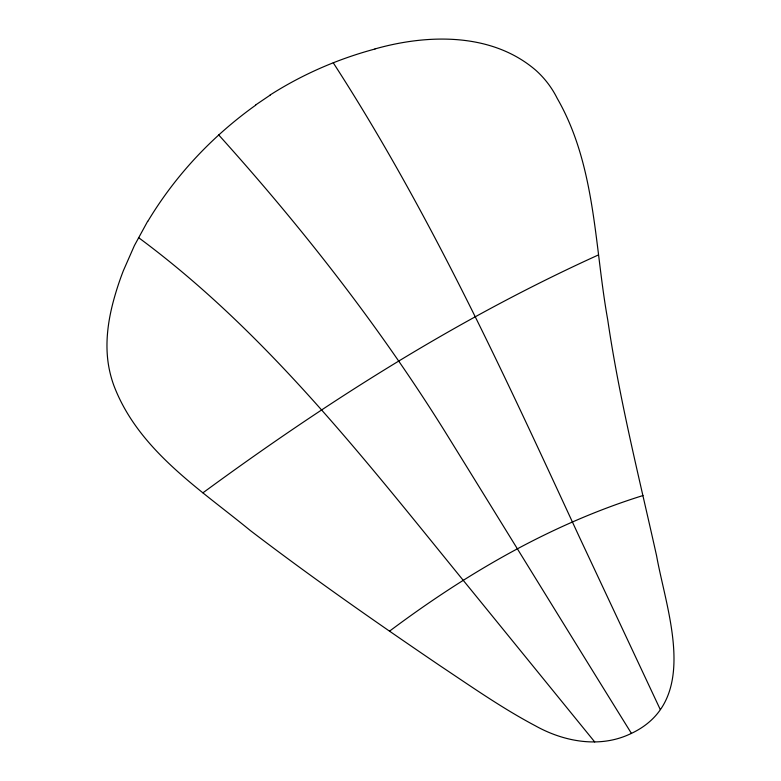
<?xml version="1.0" encoding="UTF-8"?>
<svg xmlns="http://www.w3.org/2000/svg" width="781" height="781" viewBox="0 0 781 781"><rect width="100%" height="100%" fill="white"/><g stroke="black" fill="none" stroke-linecap="round" stroke-linejoin="round"><path stroke-width="1.17" d="M147.648 221.306L134.41 245.566L123.33 270.773A340.086 316.676 21.1 0 0 114.573 296.897C107.602 321.157 104.088 347.145 109.877 372.029A113.772 102.34 38.5 0 0 113.86 385.511C138.325 449.963 199.292 488.633 250.34 530.553C312.175 577.755 376.022 622.281 440.367 665.968C471.49 686.694 502.222 708.26 535.317 725.774C563.443 741.52 598.734 748.237 629.008 734.501C701.826 702.334 666.769 612.734 656.616 555.945C639.161 477.484 619.382 399.413 607.725 319.78C594.321 245.517 595.874 165.709 557.273 98.474A92.226 90.362 70.5 0 0 536 70.446C492.108 32.451 427.89 33.925 374.978 48.93M389.504 631.175C466.452 573.596 550.83 524.246 642.968 495.544M202.933 492.821C327.132 401.698 457.978 318.628 598.49 254.918M255.582 105.005L270.206 95.106M138.491 237.57C269.875 334.766 369.862 466.15 472.388 591.539L594.712 741.93M218.68 134.908C301.798 227.212 378.697 325.384 444.516 430.829C506.918 531.607 568.89 632.678 631.419 733.388M333.253 62.792C430.204 212.637 504.565 375.476 579.375 537.045L660.257 709.509M147.785 221.404A427.402 396.026 12 0 1 255.699 105.171M270.128 94.989A382.134 357.044 15.7 0 1 374.997 49.008"/></g></svg>
